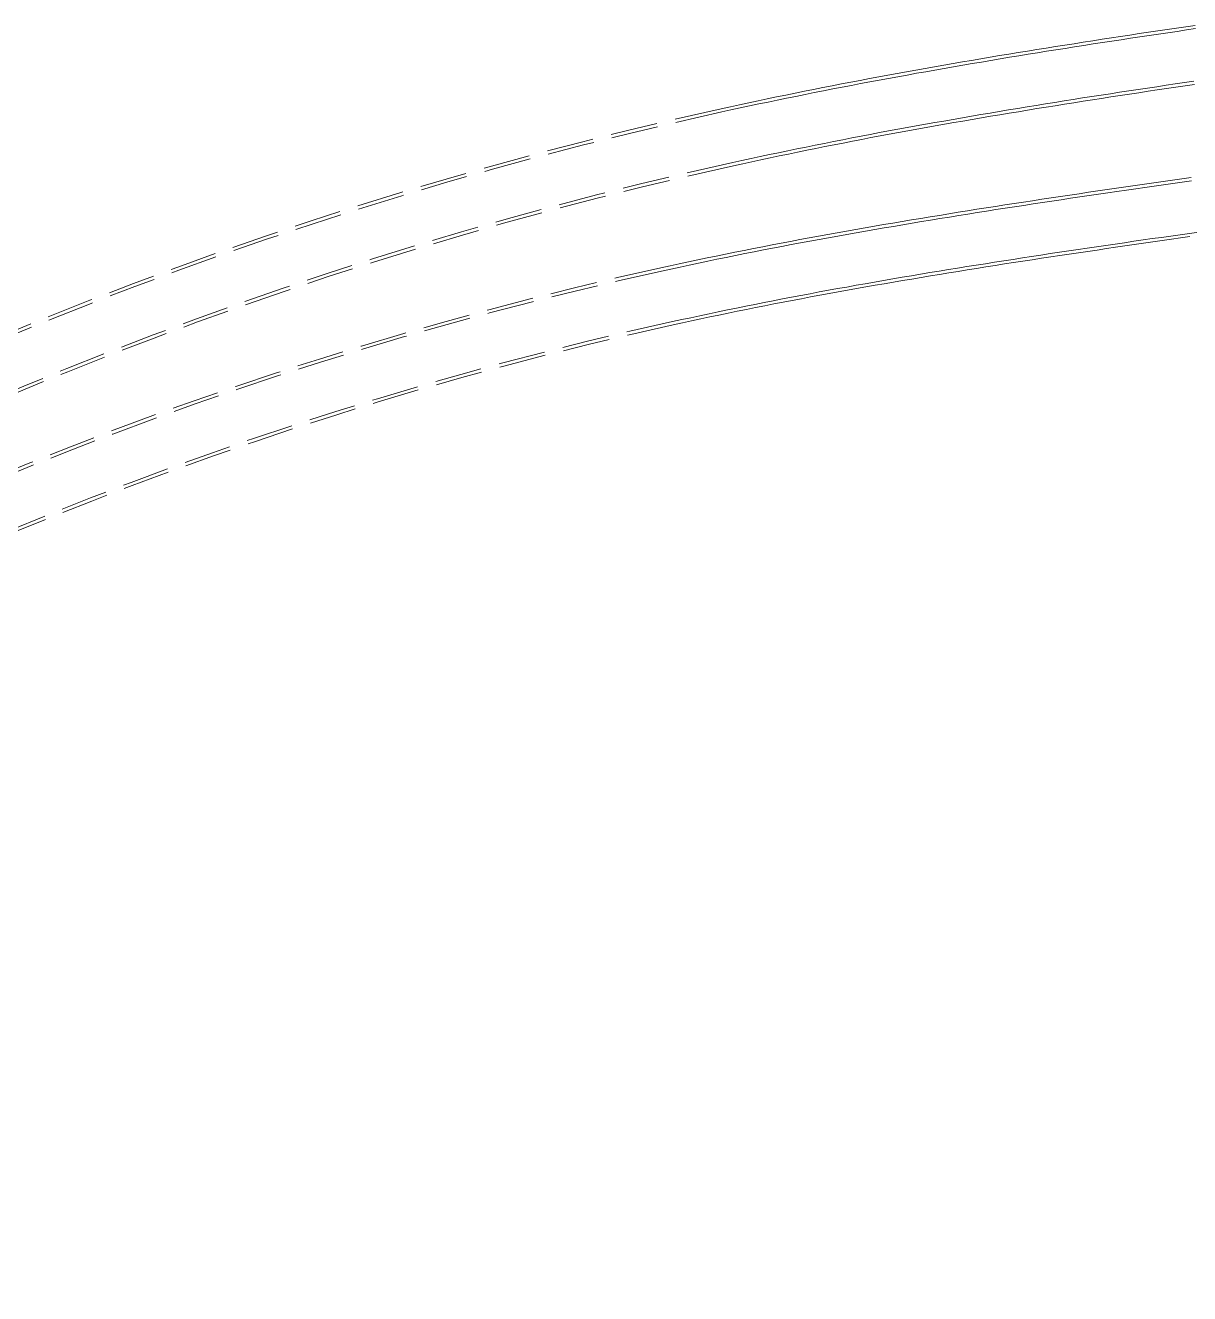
# Model space of a CAD drawing. Extents: x 0 to 531375, y 0 to 4335249.
# Drawn here: x 489796.8 to 489920.6, y 4325196.8 to 4325331.6 of the extents above; entities that cross this region are included whole.
import ezdxf

# ---------------------------------------------------------------- set-up
doc = ezdxf.new("R2010")
doc.units = 0
doc.linetypes.add('DASH', pattern=[0.35, 0.25, -0.1])
doc.layers.add('地铁', color=4, linetype='Continuous', lineweight=15)

# ---------------------------------------------------------------- blocks, each defined once
blk = doc.blocks.new('天津2000地铁')
at = {"layer": '地铁', "linetype": 'DASH', "ltscale": 20}
for p, q in [((-8089.09, -1906.72), (-8088.1, -1906.57)), ((-8088.1, -1906.57), (-8087.11, -1906.42)), ((-8087.11, -1906.42), (-8086.12, -1906.28)), ((-8087.05, -1906.77), (-8086.06, -1906.62)), ((-8086.12, -1906.28), (-8085.12, -1906.13)), ((-8086.06, -1906.62), (-8085.07, -1906.47)), ((-8085.12, -1906.13), (-8084.13, -1905.98)), ((-8085.07, -1906.47), (-8084.08, -1906.33)), ((-8084.13, -1905.98), (-8083.14, -1905.84)), ((-8084.08, -1906.33), (-8083.09, -1906.18)), ((-8083.14, -1905.84), (-8082.15, -1905.69)), ((-8083.09, -1906.18), (-8082.1, -1906.04)), ((-8098.01, -1908.11), (-8097.02, -1907.95)), ((-8097.02, -1907.95), (-8096.03, -1907.79)), ((-8096.03, -1907.79), (-8095.04, -1907.64)), ((-8095.97, -1908.14), (-8094.98, -1907.98)), ((-8095.04, -1907.64), (-8094.05, -1907.48)), ((-8094.98, -1907.98), (-8093.99, -1907.83)), ((-8094.05, -1907.48), (-8093.05, -1907.33)), ((-8093.99, -1907.83), (-8093, -1907.67)), ((-8093.05, -1907.33), (-8092.06, -1907.17)), ((-8093, -1907.67), (-8092.01, -1907.52)), ((-8092.06, -1907.17), (-8091.07, -1907.02)), ((-8092.01, -1907.52), (-8091.02, -1907.37)), ((-8091.07, -1907.02), (-8090.08, -1906.87)), ((-8091.02, -1907.37), (-8090.03, -1907.22)), ((-8090.08, -1906.87), (-8089.09, -1906.72)), ((-8090.03, -1907.22), (-8089.04, -1907.07)), ((-8089.04, -1907.07), (-8088.05, -1906.92)), ((-8088.05, -1906.92), (-8087.05, -1906.77)), ((-8105.93, -1909.41), (-8104.94, -1909.24)), ((-8104.94, -1909.24), (-8103.95, -1909.08)), ((-8103.95, -1909.08), (-8102.96, -1908.91)), ((-8103.89, -1909.42), (-8102.9, -1909.26)), ((-8102.96, -1908.91), (-8101.97, -1908.75)), ((-8102.9, -1909.26), (-8101.91, -1909.09)), ((-8101.97, -1908.75), (-8100.98, -1908.59)), ((-8101.91, -1909.09), (-8100.92, -1908.93)), ((-8100.98, -1908.59), (-8099.99, -1908.42)), ((-8100.92, -1908.93), (-8099.93, -1908.77)), ((-8099.99, -1908.42), (-8099, -1908.26)), ((-8099.93, -1908.77), (-8098.94, -1908.61)), ((-8099, -1908.26), (-8098.01, -1908.11)), ((-8098.94, -1908.61), (-8097.95, -1908.45)), ((-8097.95, -1908.45), (-8096.96, -1908.29)), ((-8096.96, -1908.29), (-8095.97, -1908.14)), ((-8113.85, -1910.81), (-8112.86, -1910.63)), ((-8112.86, -1910.63), (-8111.87, -1910.45)), ((-8111.87, -1910.45), (-8110.88, -1910.27)), ((-8111.81, -1910.79), (-8110.82, -1910.62)), ((-8110.88, -1910.27), (-8109.89, -1910.1)), ((-8110.82, -1910.62), (-8109.83, -1910.44)), ((-8109.89, -1910.1), (-8108.9, -1909.92)), ((-8109.83, -1910.44), (-8108.84, -1910.27)), ((-8108.9, -1909.92), (-8107.91, -1909.75)), ((-8108.84, -1910.27), (-8107.85, -1910.1)), ((-8107.91, -1909.75), (-8106.92, -1909.58)), ((-8107.85, -1910.1), (-8106.86, -1909.93)), ((-8106.92, -1909.58), (-8105.93, -1909.41)), ((-8106.86, -1909.93), (-8105.87, -1909.76)), ((-8105.87, -1909.76), (-8104.88, -1909.59)), ((-8104.88, -1909.59), (-8103.89, -1909.42)), ((-8120.76, -1912.11), (-8119.78, -1911.92)), ((-8119.78, -1911.92), (-8118.79, -1911.73)), ((-8118.79, -1911.73), (-8117.8, -1911.54)), ((-8118.72, -1912.07), (-8117.74, -1911.88)), ((-8117.8, -1911.54), (-8116.81, -1911.35)), ((-8117.74, -1911.88), (-8116.75, -1911.7)), ((-8116.81, -1911.35), (-8115.82, -1911.17)), ((-8116.75, -1911.7), (-8115.76, -1911.51)), ((-8115.82, -1911.17), (-8114.84, -1910.99)), ((-8115.76, -1911.51), (-8114.77, -1911.33)), ((-8114.84, -1910.99), (-8113.85, -1910.81)), ((-8114.77, -1911.33), (-8113.78, -1911.15)), ((-8113.78, -1911.15), (-8112.8, -1910.97)), ((-8112.8, -1910.97), (-8111.81, -1910.79)), ((-8086.24, -1912.21), (-8085.25, -1912.06)), ((-8085.25, -1912.06), (-8084.27, -1911.92)), ((-8084.27, -1911.92), (-8083.28, -1911.77)), ((-8083.28, -1911.77), (-8082.29, -1911.62)), ((-8083.23, -1912.12), (-8082.24, -1911.97)), ((-8127.67, -1913.5), (-8126.68, -1913.3)), ((-8126.68, -1913.3), (-8125.7, -1913.1)), ((-8125.7, -1913.1), (-8124.71, -1912.89)), ((-8125.62, -1913.44), (-8124.64, -1913.24)), ((-8124.71, -1912.89), (-8123.72, -1912.7)), ((-8124.64, -1913.24), (-8123.65, -1913.04)), ((-8123.72, -1912.7), (-8122.74, -1912.5)), ((-8123.65, -1913.04), (-8122.67, -1912.84)), ((-8122.74, -1912.5), (-8121.75, -1912.3)), ((-8122.67, -1912.84), (-8121.68, -1912.65)), ((-8121.75, -1912.3), (-8120.76, -1912.11)), ((-8121.68, -1912.65), (-8120.7, -1912.45)), ((-8120.7, -1912.45), (-8119.71, -1912.26)), ((-8119.71, -1912.26), (-8118.72, -1912.07)), ((-8095.12, -1913.57), (-8094.13, -1913.41)), ((-8094.13, -1913.41), (-8093.14, -1913.26)), ((-8093.14, -1913.26), (-8092.16, -1913.11)), ((-8092.16, -1913.11), (-8091.17, -1912.96)), ((-8092.1, -1913.45), (-8091.12, -1913.3)), ((-8091.17, -1912.96), (-8090.19, -1912.8)), ((-8091.12, -1913.3), (-8090.13, -1913.15)), ((-8090.19, -1912.8), (-8089.2, -1912.65)), ((-8090.13, -1913.15), (-8089.15, -1913)), ((-8089.2, -1912.65), (-8088.21, -1912.51)), ((-8089.15, -1913), (-8088.16, -1912.85)), ((-8088.21, -1912.51), (-8087.23, -1912.36)), ((-8088.16, -1912.85), (-8087.17, -1912.7)), ((-8087.23, -1912.36), (-8086.24, -1912.21)), ((-8087.17, -1912.7), (-8086.19, -1912.55)), ((-8086.19, -1912.55), (-8085.2, -1912.41)), ((-8085.2, -1912.41), (-8084.21, -1912.26)), ((-8084.21, -1912.26), (-8083.23, -1912.12)), ((-8132.59, -1914.56), (-8131.6, -1914.34)), ((-8132.51, -1914.9), (-8131.53, -1914.69)), ((-8131.6, -1914.34), (-8130.62, -1914.13)), ((-8131.53, -1914.69), (-8130.55, -1914.47)), ((-8130.62, -1914.13), (-8129.64, -1913.92)), ((-8130.55, -1914.47), (-8129.56, -1914.26)), ((-8129.64, -1913.92), (-8128.65, -1913.71)), ((-8129.56, -1914.26), (-8128.58, -1914.05)), ((-8128.65, -1913.71), (-8127.67, -1913.5)), ((-8128.58, -1914.05), (-8127.59, -1913.85)), ((-8127.59, -1913.85), (-8126.61, -1913.64)), ((-8126.61, -1913.64), (-8125.62, -1913.44)), ((-8102.99, -1914.85), (-8102, -1914.68)), ((-8102, -1914.68), (-8101.02, -1914.52)), ((-8101.02, -1914.52), (-8100.04, -1914.36)), ((-8100.96, -1914.87), (-8099.98, -1914.71)), ((-8100.04, -1914.36), (-8099.05, -1914.2)), ((-8099.98, -1914.71), (-8099, -1914.54)), ((-8099.05, -1914.2), (-8098.07, -1914.04)), ((-8099, -1914.54), (-8098.01, -1914.39)), ((-8098.07, -1914.04), (-8097.08, -1913.88)), ((-8098.01, -1914.39), (-8097.03, -1914.23)), ((-8097.08, -1913.88), (-8096.1, -1913.73)), ((-8097.03, -1914.23), (-8096.04, -1914.07)), ((-8096.1, -1913.73), (-8095.12, -1913.57)), ((-8096.04, -1914.07), (-8095.06, -1913.92)), ((-8095.06, -1913.92), (-8094.08, -1913.76)), ((-8094.08, -1913.76), (-8093.09, -1913.61)), ((-8093.09, -1913.61), (-8092.1, -1913.45)), ((-8110.84, -1916.21), (-8109.86, -1916.03)), ((-8109.86, -1916.03), (-8108.88, -1915.86)), ((-8108.88, -1915.86), (-8107.9, -1915.69)), ((-8108.82, -1916.2), (-8107.84, -1916.03)), ((-8107.9, -1915.69), (-8106.91, -1915.52)), ((-8107.84, -1916.03), (-8106.85, -1915.86)), ((-8106.91, -1915.52), (-8105.93, -1915.35)), ((-8106.85, -1915.86), (-8105.87, -1915.69)), ((-8105.93, -1915.35), (-8104.95, -1915.18)), ((-8105.87, -1915.69), (-8104.89, -1915.52)), ((-8104.95, -1915.18), (-8103.97, -1915.01)), ((-8104.89, -1915.52), (-8103.91, -1915.36)), ((-8103.97, -1915.01), (-8102.99, -1914.85)), ((-8103.91, -1915.36), (-8102.93, -1915.19)), ((-8102.93, -1915.19), (-8101.95, -1915.03)), ((-8101.95, -1915.03), (-8100.96, -1914.87)), ((-8117.69, -1917.47), (-8116.71, -1917.29)), ((-8116.71, -1917.29), (-8115.73, -1917.1)), ((-8116.65, -1917.63), (-8115.67, -1917.45)), ((-8115.73, -1917.1), (-8114.76, -1916.92)), ((-8115.67, -1917.45), (-8114.69, -1917.27)), ((-8114.76, -1916.92), (-8113.78, -1916.74)), ((-8114.69, -1917.27), (-8113.71, -1917.08)), ((-8113.78, -1916.74), (-8112.8, -1916.56)), ((-8113.71, -1917.08), (-8112.73, -1916.91)), ((-8112.8, -1916.56), (-8111.82, -1916.38)), ((-8112.73, -1916.91), (-8111.76, -1916.73)), ((-8111.82, -1916.38), (-8110.84, -1916.21)), ((-8111.76, -1916.73), (-8110.78, -1916.55)), ((-8110.78, -1916.55), (-8109.8, -1916.38)), ((-8109.8, -1916.38), (-8108.82, -1916.2)), ((-8124.52, -1918.83), (-8123.55, -1918.63)), ((-8123.55, -1918.63), (-8122.57, -1918.43)), ((-8123.48, -1918.97), (-8122.5, -1918.77)), ((-8122.57, -1918.43), (-8121.6, -1918.24)), ((-8122.5, -1918.77), (-8121.53, -1918.58)), ((-8121.6, -1918.24), (-8120.62, -1918.04)), ((-8121.53, -1918.58), (-8120.55, -1918.39)), ((-8120.62, -1918.04), (-8119.64, -1917.85)), ((-8120.55, -1918.39), (-8119.58, -1918.2)), ((-8119.64, -1917.85), (-8118.67, -1917.66)), ((-8119.58, -1918.2), (-8118.6, -1918.01)), ((-8118.67, -1917.66), (-8117.69, -1917.47)), ((-8118.6, -1918.01), (-8117.62, -1917.82)), ((-8117.62, -1917.82), (-8116.65, -1917.63)), ((-8131.33, -1920.27), (-8130.36, -1920.06)), ((-8130.36, -1920.06), (-8129.39, -1919.85)), ((-8129.39, -1919.85), (-8128.41, -1919.64)), ((-8129.31, -1920.19), (-8128.34, -1919.98)), ((-8128.41, -1919.64), (-8127.44, -1919.43)), ((-8128.34, -1919.98), (-8127.37, -1919.78)), ((-8127.44, -1919.43), (-8126.47, -1919.23)), ((-8127.37, -1919.78), (-8126.4, -1919.57)), ((-8126.47, -1919.23), (-8125.49, -1919.03)), ((-8126.4, -1919.57), (-8125.42, -1919.37)), ((-8125.49, -1919.03), (-8124.52, -1918.83)), ((-8125.42, -1919.37), (-8124.45, -1919.17)), ((-8124.45, -1919.17), (-8123.48, -1918.97)), ((-8131.25, -1920.62), (-8130.28, -1920.4)), ((-8130.28, -1920.4), (-8129.31, -1920.19)), ((-8089.52, -1922.86), (-8088.53, -1922.72)), ((-8088.53, -1922.72), (-8087.54, -1922.58)), ((-8087.54, -1922.58), (-8086.55, -1922.44)), ((-8087.49, -1922.93), (-8086.5, -1922.78)), ((-8086.55, -1922.44), (-8085.56, -1922.3)), ((-8086.5, -1922.78), (-8085.51, -1922.64)), ((-8085.56, -1922.3), (-8084.57, -1922.16)), ((-8085.51, -1922.64), (-8084.52, -1922.5)), ((-8084.57, -1922.16), (-8083.58, -1922.02)), ((-8084.52, -1922.5), (-8083.53, -1922.36)), ((-8083.58, -1922.02), (-8082.59, -1921.88)), ((-8083.53, -1922.36), (-8082.54, -1922.22)), ((-8099.44, -1924.33), (-8098.45, -1924.18)), ((-8098.45, -1924.18), (-8097.46, -1924.03)), ((-8097.46, -1924.03), (-8096.47, -1923.88)), ((-8096.47, -1923.88), (-8095.47, -1923.73)), ((-8096.41, -1924.23), (-8095.42, -1924.08)), ((-8095.47, -1923.73), (-8094.48, -1923.59)), ((-8095.42, -1924.08), (-8094.43, -1923.93)), ((-8094.48, -1923.59), (-8093.49, -1923.44)), ((-8094.43, -1923.93), (-8093.44, -1923.79)), ((-8093.49, -1923.44), (-8092.5, -1923.3)), ((-8093.44, -1923.79), (-8092.45, -1923.64)), ((-8092.5, -1923.3), (-8091.51, -1923.15)), ((-8092.45, -1923.64), (-8091.46, -1923.5)), ((-8091.51, -1923.15), (-8090.52, -1923.01)), ((-8091.46, -1923.5), (-8090.47, -1923.35)), ((-8090.52, -1923.01), (-8089.52, -1922.86)), ((-8090.47, -1923.35), (-8089.47, -1923.21)), ((-8089.47, -1923.21), (-8088.48, -1923.07)), ((-8088.48, -1923.07), (-8087.49, -1922.93)), ((-8107.37, -1925.57), (-8106.38, -1925.41)), ((-8106.38, -1925.41), (-8105.39, -1925.25)), ((-8105.39, -1925.25), (-8104.4, -1925.09)), ((-8105.33, -1925.6), (-8104.34, -1925.44)), ((-8104.4, -1925.09), (-8103.4, -1924.94)), ((-8104.34, -1925.44), (-8103.35, -1925.28)), ((-8103.4, -1924.94), (-8102.41, -1924.78)), ((-8103.35, -1925.28), (-8102.36, -1925.13)), ((-8102.41, -1924.78), (-8101.42, -1924.63)), ((-8102.36, -1925.13), (-8101.37, -1924.98)), ((-8101.42, -1924.63), (-8100.43, -1924.48)), ((-8101.37, -1924.98), (-8100.38, -1924.83)), ((-8100.43, -1924.48), (-8099.44, -1924.33)), ((-8100.38, -1924.83), (-8099.39, -1924.68)), ((-8099.39, -1924.68), (-8098.4, -1924.53)), ((-8098.4, -1924.53), (-8097.41, -1924.38)), ((-8097.41, -1924.38), (-8096.41, -1924.23)), ((-8116.28, -1927.05), (-8115.29, -1926.88)), ((-8115.29, -1926.88), (-8114.3, -1926.71)), ((-8114.3, -1926.71), (-8113.31, -1926.54)), ((-8114.25, -1927.06), (-8113.26, -1926.89)), ((-8113.31, -1926.54), (-8112.32, -1926.38)), ((-8113.26, -1926.89), (-8112.27, -1926.72)), ((-8112.32, -1926.38), (-8111.33, -1926.21)), ((-8112.27, -1926.72), (-8111.28, -1926.56)), ((-8111.33, -1926.21), (-8110.34, -1926.05)), ((-8111.28, -1926.56), (-8110.29, -1926.39)), ((-8110.34, -1926.05), (-8109.35, -1925.89)), ((-8110.29, -1926.39), (-8109.3, -1926.23)), ((-8109.35, -1925.89), (-8108.36, -1925.73)), ((-8109.3, -1926.23), (-8108.3, -1926.07)), ((-8108.36, -1925.73), (-8107.37, -1925.57)), ((-8108.3, -1926.07), (-8107.31, -1925.91)), ((-8107.31, -1925.91), (-8106.32, -1925.75)), ((-8106.32, -1925.75), (-8105.33, -1925.6)), ((-8123.21, -1928.29), (-8122.22, -1928.11)), ((-8122.22, -1928.11), (-8121.23, -1927.93)), ((-8121.23, -1927.93), (-8120.24, -1927.75)), ((-8121.17, -1928.27), (-8120.18, -1928.09)), ((-8120.24, -1927.75), (-8119.25, -1927.57)), ((-8120.18, -1928.09), (-8119.19, -1927.92)), ((-8119.25, -1927.57), (-8118.26, -1927.4)), ((-8119.19, -1927.92), (-8118.2, -1927.74)), ((-8118.26, -1927.4), (-8117.27, -1927.22)), ((-8118.2, -1927.74), (-8117.21, -1927.57)), ((-8117.27, -1927.22), (-8116.28, -1927.05)), ((-8117.21, -1927.57), (-8116.23, -1927.4)), ((-8116.23, -1927.4), (-8115.24, -1927.22)), ((-8115.24, -1927.22), (-8114.25, -1927.06)), ((-8086.71, -1928.37), (-8085.72, -1928.23)), ((-8085.72, -1928.23), (-8084.73, -1928.09)), ((-8084.73, -1928.09), (-8083.74, -1927.95)), ((-8083.74, -1927.95), (-8082.76, -1927.81)), ((-8083.7, -1928.29), (-8082.71, -1928.15)), ((-8082.76, -1927.81), (-8081.77, -1927.67)), ((-8130.13, -1929.62), (-8129.14, -1929.42)), ((-8129.14, -1929.42), (-8128.15, -1929.23)), ((-8129.07, -1929.77), (-8128.08, -1929.57)), ((-8128.15, -1929.23), (-8127.16, -1929.04)), ((-8128.08, -1929.57), (-8127.1, -1929.38)), ((-8127.16, -1929.04), (-8126.18, -1928.85)), ((-8127.1, -1929.38), (-8126.11, -1929.19)), ((-8126.18, -1928.85), (-8125.19, -1928.66)), ((-8126.11, -1929.19), (-8125.12, -1929)), ((-8125.19, -1928.66), (-8124.2, -1928.47)), ((-8125.12, -1929), (-8124.14, -1928.82)), ((-8124.2, -1928.47), (-8123.21, -1928.29)), ((-8124.14, -1928.82), (-8123.15, -1928.63)), ((-8123.15, -1928.63), (-8122.16, -1928.45)), ((-8122.16, -1928.45), (-8121.17, -1928.27)), ((-8095.6, -1929.67), (-8094.61, -1929.52)), ((-8094.61, -1929.52), (-8093.63, -1929.37)), ((-8093.63, -1929.37), (-8092.64, -1929.23)), ((-8093.58, -1929.72), (-8092.59, -1929.58)), ((-8092.64, -1929.23), (-8091.65, -1929.08)), ((-8092.59, -1929.58), (-8091.6, -1929.43)), ((-8091.65, -1929.08), (-8090.66, -1928.94)), ((-8091.6, -1929.43), (-8090.61, -1929.29)), ((-8090.66, -1928.94), (-8089.68, -1928.8)), ((-8090.61, -1929.29), (-8089.63, -1929.14)), ((-8089.68, -1928.8), (-8088.69, -1928.65)), ((-8089.63, -1929.14), (-8088.64, -1929)), ((-8088.69, -1928.65), (-8087.7, -1928.51)), ((-8088.64, -1929), (-8087.65, -1928.86)), ((-8087.7, -1928.51), (-8086.71, -1928.37)), ((-8087.65, -1928.86), (-8086.66, -1928.72)), ((-8086.66, -1928.72), (-8085.67, -1928.58)), ((-8085.67, -1928.58), (-8084.68, -1928.43)), ((-8084.68, -1928.43), (-8083.7, -1928.29)), ((-8137.03, -1931.05), (-8136.04, -1930.84)), ((-8136.04, -1930.84), (-8135.06, -1930.63)), ((-8135.06, -1930.63), (-8134.07, -1930.42)), ((-8134.99, -1930.97), (-8134, -1930.76)), ((-8134.07, -1930.42), (-8133.09, -1930.22)), ((-8134, -1930.76), (-8133.02, -1930.56)), ((-8133.09, -1930.22), (-8132.1, -1930.02)), ((-8133.02, -1930.56), (-8132.03, -1930.36)), ((-8132.1, -1930.02), (-8131.11, -1929.82)), ((-8132.03, -1930.36), (-8131.04, -1930.16)), ((-8131.11, -1929.82), (-8130.13, -1929.62)), ((-8131.04, -1930.16), (-8130.06, -1929.96)), ((-8130.06, -1929.96), (-8129.07, -1929.77)), ((-8104.47, -1931.03), (-8103.49, -1930.87)), ((-8103.49, -1930.87), (-8102.5, -1930.72)), ((-8102.5, -1930.72), (-8101.52, -1930.57)), ((-8102.45, -1931.06), (-8101.47, -1930.91)), ((-8101.52, -1930.57), (-8100.53, -1930.41)), ((-8101.47, -1930.91), (-8100.48, -1930.76)), ((-8100.53, -1930.41), (-8099.55, -1930.26)), ((-8100.48, -1930.76), (-8099.49, -1930.61)), ((-8099.55, -1930.26), (-8098.56, -1930.11)), ((-8099.49, -1930.61), (-8098.51, -1930.46)), ((-8098.56, -1930.11), (-8097.57, -1929.96)), ((-8098.51, -1930.46), (-8097.52, -1930.31)), ((-8097.57, -1929.96), (-8096.59, -1929.82)), ((-8097.52, -1930.31), (-8096.54, -1930.16)), ((-8096.59, -1929.82), (-8095.6, -1929.67)), ((-8096.54, -1930.16), (-8095.55, -1930.01)), ((-8095.55, -1930.01), (-8094.56, -1929.87)), ((-8094.56, -1929.87), (-8093.58, -1929.72)), ((-8138.99, -1931.47), (-8138.01, -1931.26)), ((-8138.92, -1931.82), (-8137.94, -1931.6)), ((-8138.01, -1931.26), (-8137.03, -1931.05)), ((-8137.94, -1931.6), (-8136.95, -1931.39)), ((-8136.95, -1931.39), (-8135.97, -1931.18)), ((-8135.97, -1931.18), (-8134.99, -1930.97)), ((-8112.34, -1932.31), (-8111.36, -1932.15)), ((-8111.36, -1932.15), (-8110.38, -1931.98)), ((-8110.38, -1931.98), (-8109.39, -1931.82)), ((-8110.32, -1932.33), (-8109.34, -1932.17)), ((-8109.39, -1931.82), (-8108.41, -1931.66)), ((-8109.34, -1932.17), (-8108.35, -1932.01)), ((-8108.41, -1931.66), (-8107.43, -1931.5)), ((-8108.35, -1932.01), (-8107.37, -1931.85)), ((-8107.43, -1931.5), (-8106.44, -1931.34)), ((-8107.37, -1931.85), (-8106.39, -1931.69)), ((-8106.44, -1931.34), (-8105.46, -1931.18)), ((-8106.39, -1931.69), (-8105.4, -1931.53)), ((-8105.46, -1931.18), (-8104.47, -1931.03)), ((-8105.4, -1931.53), (-8104.42, -1931.37)), ((-8104.42, -1931.37), (-8103.43, -1931.22)), ((-8103.43, -1931.22), (-8102.45, -1931.06)), ((-8120.19, -1933.68), (-8119.21, -1933.51)), ((-8119.21, -1933.51), (-8118.23, -1933.33)), ((-8118.23, -1933.33), (-8117.25, -1933.16)), ((-8118.17, -1933.68), (-8117.19, -1933.5)), ((-8117.25, -1933.16), (-8116.27, -1932.99)), ((-8117.19, -1933.5), (-8116.21, -1933.33)), ((-8116.27, -1932.99), (-8115.29, -1932.81)), ((-8116.21, -1933.33), (-8115.23, -1933.16)), ((-8115.29, -1932.81), (-8114.31, -1932.65)), ((-8115.23, -1933.16), (-8114.25, -1932.99)), ((-8114.31, -1932.65), (-8113.32, -1932.48)), ((-8114.25, -1932.99), (-8113.27, -1932.82)), ((-8113.32, -1932.48), (-8112.34, -1932.31)), ((-8113.27, -1932.82), (-8112.28, -1932.66)), ((-8112.28, -1932.66), (-8111.3, -1932.49)), ((-8111.3, -1932.49), (-8110.32, -1932.33)), ((-8128.01, -1935.16), (-8127.03, -1934.97)), ((-8127.03, -1934.97), (-8126.06, -1934.78)), ((-8126.06, -1934.78), (-8125.08, -1934.59)), ((-8125.99, -1935.13), (-8125.01, -1934.94)), ((-8125.08, -1934.59), (-8124.1, -1934.41)), ((-8125.01, -1934.94), (-8124.04, -1934.75)), ((-8124.1, -1934.41), (-8123.12, -1934.22)), ((-8124.04, -1934.75), (-8123.06, -1934.57)), ((-8123.12, -1934.22), (-8122.15, -1934.04)), ((-8123.06, -1934.57), (-8122.08, -1934.39)), ((-8122.15, -1934.04), (-8121.17, -1933.86)), ((-8122.08, -1934.39), (-8121.1, -1934.21)), ((-8121.17, -1933.86), (-8120.19, -1933.68)), ((-8121.1, -1934.21), (-8120.13, -1934.03)), ((-8120.13, -1934.03), (-8119.15, -1933.85)), ((-8119.15, -1933.85), (-8118.17, -1933.68)), ((-8133.85, -1936.35), (-8132.88, -1936.15)), ((-8132.88, -1936.15), (-8131.91, -1935.95)), ((-8132.81, -1936.49), (-8131.84, -1936.29)), ((-8131.91, -1935.95), (-8130.93, -1935.75)), ((-8131.84, -1936.29), (-8130.86, -1936.09)), ((-8130.93, -1935.75), (-8129.96, -1935.55)), ((-8130.86, -1936.09), (-8129.89, -1935.89)), ((-8129.96, -1935.55), (-8128.98, -1935.36)), ((-8129.89, -1935.89), (-8128.92, -1935.7)), ((-8128.98, -1935.36), (-8128.01, -1935.16)), ((-8128.92, -1935.7), (-8127.94, -1935.51)), ((-8127.94, -1935.51), (-8126.97, -1935.31)), ((-8126.97, -1935.31), (-8125.99, -1935.13)), ((-8137.74, -1937.19), (-8136.77, -1936.98)), ((-8137.67, -1937.53), (-8136.69, -1937.32)), ((-8136.77, -1936.98), (-8135.8, -1936.77)), ((-8136.69, -1937.32), (-8135.72, -1937.11)), ((-8135.8, -1936.77), (-8134.83, -1936.56)), ((-8135.72, -1937.11), (-8134.75, -1936.9)), ((-8134.83, -1936.56), (-8133.85, -1936.35)), ((-8134.75, -1936.9), (-8133.78, -1936.69)), ((-8133.78, -1936.69), (-8132.81, -1936.49))]:
    blk.add_line(p, q, dxfattribs=at)
for centre, radius, start, end in [((-8035.07, -2357.04), 453.1, 102.4287, 142.8492), ((-8035.07, -2357.04), 452.75, 102.4288, 142.8492), ((-8035.07, -2357.04), 447.25, 102.4291, 142.8488), ((-8035.07, -2357.04), 446.9, 102.4292, 142.8488), ((-8048.1, -2344.69), 423.1, 102.406, 142.872), ((-8048.1, -2344.69), 422.75, 102.406, 142.872), ((-8048.1, -2344.69), 417.25, 102.4064, 142.8715), ((-8048.1, -2344.69), 416.9, 102.4065, 142.8715)]:
    blk.add_arc(centre, radius, start, end, dxfattribs=at)

msp = doc.modelspace()

# ---------------------------------------------------------------- block references
at = {"layer": '地铁', "color": 1}
msp.add_blockref('天津2000地铁', (498003.38431, 4327237.28522), dxfattribs=at)

doc.saveas('drawing.dxf')
